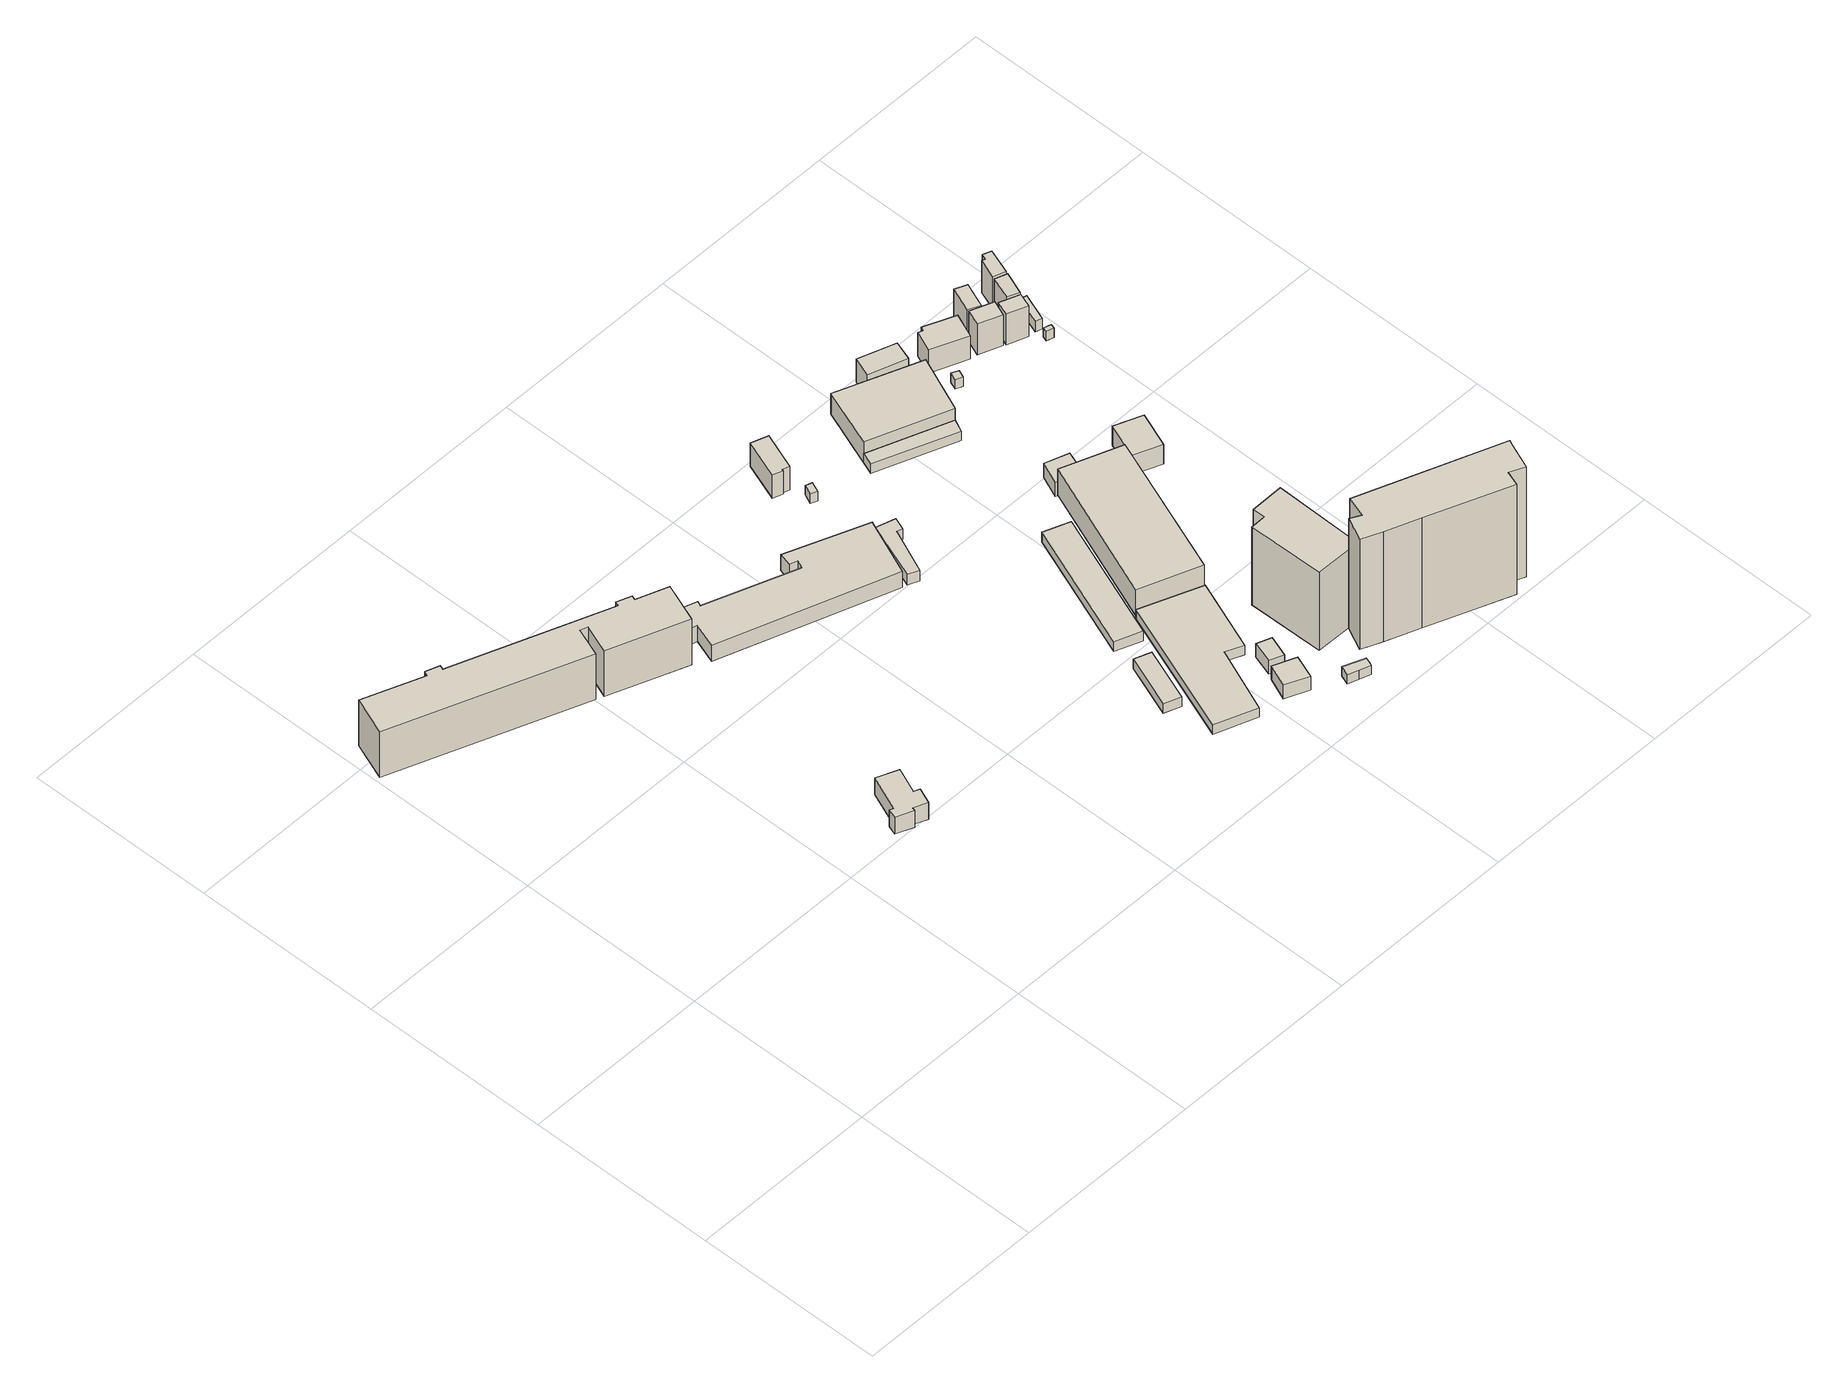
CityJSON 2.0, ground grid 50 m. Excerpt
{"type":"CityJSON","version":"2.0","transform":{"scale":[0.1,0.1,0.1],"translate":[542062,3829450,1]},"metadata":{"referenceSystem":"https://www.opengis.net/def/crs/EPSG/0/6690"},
"CityObjects":{
"building1":{"type":"Building","attributes":{"name":"市立新北島中学校","計測周辺長":388.37,"1/2500図郭":94,"区名":"住之江区","町丁目名称":"新北島８丁目","街区番号":2,"class":"3002","usage":"422","measuredHeight":14.8,"storeysAboveGround":4,"BuildingDetailAttribute.buildingRoofEdgeArea":1627.75,"BuildingDetailAttribute.buildingStructureType":"603","BuildingDetailAttribute.buildingStructureOrgType":"3","BuildingDetailAttribute.detailedUsage":"1402","BuildingDetailAttribute.specifiedBuildingCoverageRate":0.6,"BuildingDetailAttribute.surveyYear":2017,"BuildingRiverFloodingRiskAttribute.description":"2","BuildingRiverFloodingRiskAttribute.rank":"2","BuildingRiverFloodingRiskAttribute.depth":0.843,"BuildingRiverFloodingRiskAttribute.adminType":"1","BuildingRiverFloodingRiskAttribute.scale":"1","BuildingRiverFloodingRiskAttribute.duration":48.47,"BuildingTsunamiRiskAttribute.description":"1","BuildingTsunamiRiskAttribute.rank":"2","BuildingTsunamiRiskAttribute.depth":0.8,"BuildingHighTideRiskAttribute.description":"1","BuildingHighTideRiskAttribute.rank":"3","BuildingHighTideRiskAttribute.depth":4.19,"BuildingIDAttribute.prefecture":"27","BuildingIDAttribute.city":"27125"},"geometry":[{"type":"Solid","lod":"1","boundaries":[[[[0,1,2,3,4,5,6,7,8,9,10,11,12,13,14,15]],[[14,16,17,15]],[[13,18,16,14]],[[12,19,18,13]],[[11,20,19,12]],[[10,21,20,11]],[[9,22,21,10]],[[8,23,22,9]],[[7,24,23,8]],[[6,25,24,7]],[[5,26,25,6]],[[4,27,26,5]],[[3,28,27,4]],[[2,29,28,3]],[[1,30,29,2]],[[0,31,30,1]],[[15,17,31,0]],[[16,18,19,20,21,22,23,24,25,26,27,28,29,30,31,17]]]]}]},
"building2":{"type":"Building","attributes":{"class":"3001","measuredHeight":5.5,"BuildingDetailAttribute.specifiedBuildingCoverageRate":0.6,"BuildingDetailAttribute.surveyYear":2017,"BuildingRiverFloodingRiskAttribute.description":"2","BuildingRiverFloodingRiskAttribute.rank":"2","BuildingRiverFloodingRiskAttribute.depth":0.888,"BuildingRiverFloodingRiskAttribute.adminType":"1","BuildingRiverFloodingRiskAttribute.scale":"1","BuildingRiverFloodingRiskAttribute.duration":47.35,"BuildingTsunamiRiskAttribute.description":"1","BuildingTsunamiRiskAttribute.rank":"2","BuildingTsunamiRiskAttribute.depth":0.9,"BuildingHighTideRiskAttribute.description":"1","BuildingHighTideRiskAttribute.rank":"3","BuildingHighTideRiskAttribute.depth":4.18,"BuildingIDAttribute.prefecture":"27","BuildingIDAttribute.city":"27125"},"geometry":[{"type":"Solid","lod":"1","boundaries":[[[[32,33,34,35,36,37,38,39,40,41]],[[40,42,43,41]],[[39,44,42,40]],[[38,45,44,39]],[[37,46,45,38]],[[36,47,46,37]],[[35,48,47,36]],[[34,49,48,35]],[[33,50,49,34]],[[32,51,50,33]],[[41,43,51,32]],[[42,44,45,46,47,48,49,50,51,43]]]]}]},
"building3":{"type":"Building","attributes":{"class":"3001","BuildingDetailAttribute.specifiedBuildingCoverageRate":0.6,"BuildingDetailAttribute.surveyYear":2017,"BuildingRiverFloodingRiskAttribute.description":"2","BuildingRiverFloodingRiskAttribute.rank":"2","BuildingRiverFloodingRiskAttribute.depth":1.37,"BuildingRiverFloodingRiskAttribute.adminType":"1","BuildingRiverFloodingRiskAttribute.scale":"1","BuildingRiverFloodingRiskAttribute.duration":53.75,"BuildingTsunamiRiskAttribute.description":"1","BuildingTsunamiRiskAttribute.rank":"2","BuildingTsunamiRiskAttribute.depth":1.02,"BuildingHighTideRiskAttribute.description":"1","BuildingHighTideRiskAttribute.rank":"3","BuildingHighTideRiskAttribute.depth":4.47,"BuildingIDAttribute.prefecture":"27","BuildingIDAttribute.city":"27125"},"geometry":[{"type":"Solid","lod":"1","boundaries":[[[[52,53,54,55]],[[54,56,57,55]],[[53,58,56,54]],[[52,59,58,53]],[[55,57,59,52]],[[56,58,59,57]]]]}]},
"building4":{"type":"Building","attributes":{"計測周辺長":142.93,"1/2500図郭":94,"区名":"住之江区","町丁目名称":"新北島８丁目","街区番号":2,"class":"3001","usage":"422","measuredHeight":5.2,"storeysAboveGround":1,"BuildingDetailAttribute.buildingRoofEdgeArea":672.91,"BuildingDetailAttribute.buildingStructureType":"610","BuildingDetailAttribute.buildingStructureOrgType":"2","BuildingDetailAttribute.detailedUsage":"1402","BuildingDetailAttribute.specifiedBuildingCoverageRate":0.6,"BuildingDetailAttribute.surveyYear":2017,"BuildingRiverFloodingRiskAttribute.description":"2","BuildingRiverFloodingRiskAttribute.rank":"2","BuildingRiverFloodingRiskAttribute.depth":0.97,"BuildingRiverFloodingRiskAttribute.adminType":"1","BuildingRiverFloodingRiskAttribute.scale":"1","BuildingRiverFloodingRiskAttribute.duration":49.72,"BuildingTsunamiRiskAttribute.description":"1","BuildingTsunamiRiskAttribute.rank":"2","BuildingTsunamiRiskAttribute.depth":1.02,"BuildingHighTideRiskAttribute.description":"1","BuildingHighTideRiskAttribute.rank":"3","BuildingHighTideRiskAttribute.depth":4.48,"BuildingIDAttribute.prefecture":"27","BuildingIDAttribute.city":"27125"},"geometry":[{"type":"Solid","lod":"1","boundaries":[[[[60,61,62,63,64,65,66,67,68,69,70,71]],[[70,72,73,71]],[[69,74,72,70]],[[68,75,74,69]],[[67,76,75,68]],[[66,77,76,67]],[[65,78,77,66]],[[64,79,78,65]],[[63,80,79,64]],[[62,81,80,63]],[[61,82,81,62]],[[60,83,82,61]],[[71,73,83,60]],[[72,74,75,76,77,78,79,80,81,82,83,73]]]]}]},
"building5":{"type":"Building","attributes":{"class":"3001","BuildingDetailAttribute.specifiedBuildingCoverageRate":0.6,"BuildingDetailAttribute.surveyYear":2017,"BuildingRiverFloodingRiskAttribute.description":"2","BuildingRiverFloodingRiskAttribute.rank":"2","BuildingRiverFloodingRiskAttribute.depth":0.887,"BuildingRiverFloodingRiskAttribute.adminType":"1","BuildingRiverFloodingRiskAttribute.scale":"1","BuildingRiverFloodingRiskAttribute.duration":47.25,"BuildingTsunamiRiskAttribute.description":"1","BuildingTsunamiRiskAttribute.rank":"2","BuildingTsunamiRiskAttribute.depth":0.6,"BuildingHighTideRiskAttribute.description":"1","BuildingHighTideRiskAttribute.rank":"3","BuildingHighTideRiskAttribute.depth":4.11,"BuildingIDAttribute.prefecture":"27","BuildingIDAttribute.city":"27125"},"geometry":[{"type":"Solid","lod":"1","boundaries":[[[[84,85,86,87]],[[86,88,89,87]],[[85,90,88,86]],[[84,91,90,85]],[[87,89,91,84]],[[88,90,91,89]]]]}]},
"building6":{"type":"Building","attributes":{"計測周辺長":41.46,"1/2500図郭":94,"区名":"住之江区","町丁目名称":"新北島８丁目","街区番号":2,"class":"3001","usage":"422","measuredHeight":3.4,"storeysAboveGround":1,"BuildingDetailAttribute.buildingRoofEdgeArea":59.5,"BuildingDetailAttribute.buildingStructureType":"610","BuildingDetailAttribute.buildingStructureOrgType":"2","BuildingDetailAttribute.detailedUsage":"1402","BuildingDetailAttribute.specifiedBuildingCoverageRate":0.6,"BuildingDetailAttribute.surveyYear":2017,"BuildingRiverFloodingRiskAttribute.description":"2","BuildingRiverFloodingRiskAttribute.rank":"2","BuildingRiverFloodingRiskAttribute.depth":1.39,"BuildingRiverFloodingRiskAttribute.adminType":"1","BuildingRiverFloodingRiskAttribute.scale":"1","BuildingRiverFloodingRiskAttribute.duration":59.1,"BuildingTsunamiRiskAttribute.description":"1","BuildingTsunamiRiskAttribute.rank":"2","BuildingTsunamiRiskAttribute.depth":0.56,"BuildingHighTideRiskAttribute.description":"1","BuildingHighTideRiskAttribute.rank":"3","BuildingHighTideRiskAttribute.depth":4.08,"BuildingIDAttribute.prefecture":"27","BuildingIDAttribute.city":"27125"},"geometry":[{"type":"Solid","lod":"1","boundaries":[[[[92,93,94,95,96,97]],[[96,98,99,97]],[[95,100,98,96]],[[94,101,100,95]],[[93,102,101,94]],[[92,103,102,93]],[[97,99,103,92]],[[98,100,101,102,103,99]]]]}]},
"building7":{"type":"Building","attributes":{"計測周辺長":108.97,"1/2500図郭":94,"区名":"住之江区","町丁目名称":"新北島８丁目","街区番号":2,"class":"3001","usage":"431","storeysAboveGround":2,"BuildingDetailAttribute.buildingRoofEdgeArea":538.41,"BuildingDetailAttribute.buildingStructureType":"610","BuildingDetailAttribute.buildingStructureOrgType":"2","BuildingDetailAttribute.detailedUsage":"1740","BuildingDetailAttribute.specifiedBuildingCoverageRate":0.6,"BuildingDetailAttribute.surveyYear":2017,"BuildingRiverFloodingRiskAttribute.description":"2","BuildingRiverFloodingRiskAttribute.rank":"2","BuildingRiverFloodingRiskAttribute.depth":1.19,"BuildingRiverFloodingRiskAttribute.adminType":"1","BuildingRiverFloodingRiskAttribute.scale":"1","BuildingRiverFloodingRiskAttribute.duration":52.65,"BuildingTsunamiRiskAttribute.description":"1","BuildingTsunamiRiskAttribute.rank":"2","BuildingTsunamiRiskAttribute.depth":0.7,"BuildingHighTideRiskAttribute.description":"1","BuildingHighTideRiskAttribute.rank":"3","BuildingHighTideRiskAttribute.depth":4.22,"BuildingIDAttribute.prefecture":"27","BuildingIDAttribute.city":"27125"},"geometry":[{"type":"Solid","lod":"1","boundaries":[[[[104,105,106,107,108,109]],[[108,110,111,109]],[[107,112,110,108]],[[106,113,112,107]],[[105,114,113,106]],[[104,115,114,105]],[[109,111,115,104]],[[110,112,113,114,115,111]]]]}]},
"building8":{"type":"Building","attributes":{"計測周辺長":25.55,"1/2500図郭":94,"区名":"住之江区","町丁目名称":"新北島８丁目","街区番号":2,"class":"3001","usage":"412","measuredHeight":4.4,"storeysAboveGround":1,"BuildingDetailAttribute.buildingRoofEdgeArea":40.75,"BuildingDetailAttribute.buildingStructureType":"610","BuildingDetailAttribute.buildingStructureOrgType":"2","BuildingDetailAttribute.detailedUsage":"1130","BuildingDetailAttribute.specifiedBuildingCoverageRate":0.6,"BuildingDetailAttribute.surveyYear":2017,"BuildingRiverFloodingRiskAttribute.description":"2","BuildingRiverFloodingRiskAttribute.rank":"2","BuildingRiverFloodingRiskAttribute.depth":0.991,"BuildingRiverFloodingRiskAttribute.adminType":"1","BuildingRiverFloodingRiskAttribute.scale":"1","BuildingRiverFloodingRiskAttribute.duration":52.65,"BuildingTsunamiRiskAttribute.description":"1","BuildingTsunamiRiskAttribute.rank":"2","BuildingTsunamiRiskAttribute.depth":1.03,"BuildingHighTideRiskAttribute.description":"1","BuildingHighTideRiskAttribute.rank":"3","BuildingHighTideRiskAttribute.depth":4.55,"BuildingIDAttribute.prefecture":"27","BuildingIDAttribute.city":"27125"},"geometry":[{"type":"Solid","lod":"1","boundaries":[[[[116,117,118,119]],[[118,120,121,119]],[[117,122,120,118]],[[116,123,122,117]],[[119,121,123,116]],[[120,122,123,121]]]]}]},
"building9":{"type":"Building","attributes":{"class":"3001","BuildingDetailAttribute.specifiedBuildingCoverageRate":0.6,"BuildingDetailAttribute.surveyYear":2017,"BuildingRiverFloodingRiskAttribute.description":"2","BuildingRiverFloodingRiskAttribute.rank":"2","BuildingRiverFloodingRiskAttribute.depth":1.48,"BuildingRiverFloodingRiskAttribute.adminType":"1","BuildingRiverFloodingRiskAttribute.scale":"1","BuildingRiverFloodingRiskAttribute.duration":77.08,"BuildingTsunamiRiskAttribute.description":"1","BuildingTsunamiRiskAttribute.rank":"2","BuildingTsunamiRiskAttribute.depth":1.38,"BuildingHighTideRiskAttribute.description":"1","BuildingHighTideRiskAttribute.rank":"3","BuildingHighTideRiskAttribute.depth":4.88,"BuildingIDAttribute.prefecture":"27","BuildingIDAttribute.city":"27125"},"geometry":[{"type":"Solid","lod":"1","boundaries":[[[[124,125,126,127]],[[126,128,129,127]],[[125,130,128,126]],[[124,131,130,125]],[[127,129,131,124]],[[128,130,131,129]]]]}]},
"building10":{"type":"Building","attributes":{"計測周辺長":19.47,"1/2500図郭":94,"区名":"住之江区","町丁目名称":"新北島８丁目","街区番号":2,"class":"3001","usage":"412","measuredHeight":4.3,"storeysAboveGround":1,"BuildingDetailAttribute.buildingRoofEdgeArea":22.75,"BuildingDetailAttribute.buildingStructureType":"610","BuildingDetailAttribute.buildingStructureOrgType":"2","BuildingDetailAttribute.detailedUsage":"1130","BuildingDetailAttribute.specifiedBuildingCoverageRate":0.6,"BuildingDetailAttribute.surveyYear":2017,"BuildingRiverFloodingRiskAttribute.description":"2","BuildingRiverFloodingRiskAttribute.rank":"2","BuildingRiverFloodingRiskAttribute.depth":0.991,"BuildingRiverFloodingRiskAttribute.adminType":"1","BuildingRiverFloodingRiskAttribute.scale":"1","BuildingRiverFloodingRiskAttribute.duration":52.65,"BuildingTsunamiRiskAttribute.description":"1","BuildingTsunamiRiskAttribute.rank":"2","BuildingTsunamiRiskAttribute.depth":0.76,"BuildingHighTideRiskAttribute.description":"1","BuildingHighTideRiskAttribute.rank":"3","BuildingHighTideRiskAttribute.depth":4.27,"BuildingIDAttribute.prefecture":"27","BuildingIDAttribute.city":"27125"},"geometry":[{"type":"Solid","lod":"1","boundaries":[[[[132,133,134,135]],[[134,136,137,135]],[[133,138,136,134]],[[132,139,138,133]],[[135,137,139,132]],[[136,138,139,137]]]]}]},
"building11":{"type":"Building","attributes":{"class":"3001","measuredHeight":7.6,"BuildingDetailAttribute.specifiedBuildingCoverageRate":0.6,"BuildingDetailAttribute.surveyYear":2017,"BuildingRiverFloodingRiskAttribute.description":"2","BuildingRiverFloodingRiskAttribute.rank":"2","BuildingRiverFloodingRiskAttribute.depth":1.48,"BuildingRiverFloodingRiskAttribute.adminType":"1","BuildingRiverFloodingRiskAttribute.scale":"1","BuildingRiverFloodingRiskAttribute.duration":60.58,"BuildingTsunamiRiskAttribute.description":"1","BuildingTsunamiRiskAttribute.rank":"2","BuildingTsunamiRiskAttribute.depth":1.28,"BuildingHighTideRiskAttribute.description":"1","BuildingHighTideRiskAttribute.rank":"3","BuildingHighTideRiskAttribute.depth":4.78,"BuildingIDAttribute.prefecture":"27","BuildingIDAttribute.city":"27125"},"geometry":[{"type":"Solid","lod":"1","boundaries":[[[[140,141,142,143,144,145]],[[144,146,147,145]],[[143,148,146,144]],[[142,149,148,143]],[[141,150,149,142]],[[140,151,150,141]],[[145,147,151,140]],[[146,148,149,150,151,147]]]]}]},
"building12":{"type":"Building","attributes":{"計測周辺長":86.32,"1/2500図郭":94,"区名":"住之江区","町丁目名称":"新北島８丁目","街区番号":2,"class":"3001","usage":"422","measuredHeight":3.2,"storeysAboveGround":1,"BuildingDetailAttribute.buildingRoofEdgeArea":257.89,"BuildingDetailAttribute.buildingStructureType":"610","BuildingDetailAttribute.buildingStructureOrgType":"2","BuildingDetailAttribute.detailedUsage":"1402","BuildingDetailAttribute.specifiedBuildingCoverageRate":0.6,"BuildingDetailAttribute.surveyYear":2017,"BuildingRiverFloodingRiskAttribute.description":"2","BuildingRiverFloodingRiskAttribute.rank":"2","BuildingRiverFloodingRiskAttribute.depth":0.895,"BuildingRiverFloodingRiskAttribute.adminType":"1","BuildingRiverFloodingRiskAttribute.scale":"1","BuildingRiverFloodingRiskAttribute.duration":44.82,"BuildingTsunamiRiskAttribute.description":"1","BuildingTsunamiRiskAttribute.rank":"2","BuildingTsunamiRiskAttribute.depth":0.76,"BuildingHighTideRiskAttribute.description":"1","BuildingHighTideRiskAttribute.rank":"3","BuildingHighTideRiskAttribute.depth":4.29,"BuildingIDAttribute.prefecture":"27","BuildingIDAttribute.city":"27125"},"geometry":[{"type":"Solid","lod":"1","boundaries":[[[[152,153,154,155]],[[154,156,157,155]],[[153,158,156,154]],[[152,159,158,153]],[[155,157,159,152]],[[156,158,159,157]]]]}]},
"building13":{"type":"Building","attributes":{"計測周辺長":17.09,"1/2500図郭":94,"区名":"住之江区","町丁目名称":"新北島８丁目","街区番号":2,"class":"3001","usage":"412","storeysAboveGround":1,"BuildingDetailAttribute.buildingRoofEdgeArea":15.2,"BuildingDetailAttribute.buildingStructureType":"610","BuildingDetailAttribute.buildingStructureOrgType":"2","BuildingDetailAttribute.detailedUsage":"1130","BuildingDetailAttribute.specifiedBuildingCoverageRate":0.6,"BuildingDetailAttribute.surveyYear":2017,"BuildingRiverFloodingRiskAttribute.description":"2","BuildingRiverFloodingRiskAttribute.rank":"2","BuildingRiverFloodingRiskAttribute.depth":1.19,"BuildingRiverFloodingRiskAttribute.adminType":"1","BuildingRiverFloodingRiskAttribute.scale":"1","BuildingRiverFloodingRiskAttribute.duration":52.65,"BuildingTsunamiRiskAttribute.description":"1","BuildingTsunamiRiskAttribute.rank":"2","BuildingTsunamiRiskAttribute.depth":1.06,"BuildingHighTideRiskAttribute.description":"1","BuildingHighTideRiskAttribute.rank":"3","BuildingHighTideRiskAttribute.depth":4.59,"BuildingIDAttribute.prefecture":"27","BuildingIDAttribute.city":"27125"},"geometry":[{"type":"Solid","lod":"1","boundaries":[[[[160,161,162,163,164,165]],[[164,166,167,165]],[[163,168,166,164]],[[162,169,168,163]],[[161,170,169,162]],[[160,171,170,161]],[[165,167,171,160]],[[166,168,169,170,171,167]]]]}]},
"building14":{"type":"Building","attributes":{"計測周辺長":71.76,"1/2500図郭":94,"区名":"住之江区","町丁目名称":"新北島８丁目","街区番号":2,"class":"3002","usage":"412","measuredHeight":25.3,"storeysAboveGround":9,"BuildingDetailAttribute.buildingRoofEdgeArea":279.21,"BuildingDetailAttribute.buildingStructureType":"603","BuildingDetailAttribute.buildingStructureOrgType":"3","BuildingDetailAttribute.detailedUsage":"1130","BuildingDetailAttribute.specifiedBuildingCoverageRate":0.6,"BuildingDetailAttribute.surveyYear":2017,"BuildingRiverFloodingRiskAttribute.description":"2","BuildingRiverFloodingRiskAttribute.rank":"2","BuildingRiverFloodingRiskAttribute.depth":1.01,"BuildingRiverFloodingRiskAttribute.adminType":"1","BuildingRiverFloodingRiskAttribute.scale":"1","BuildingRiverFloodingRiskAttribute.duration":49.3,"BuildingTsunamiRiskAttribute.description":"1","BuildingTsunamiRiskAttribute.rank":"1","BuildingTsunamiRiskAttribute.depth":0.43,"BuildingHighTideRiskAttribute.description":"1","BuildingHighTideRiskAttribute.rank":"3","BuildingHighTideRiskAttribute.depth":3.98,"BuildingIDAttribute.prefecture":"27","BuildingIDAttribute.city":"27125"},"geometry":[{"type":"Solid","lod":"1","boundaries":[[[[172,173,174,175,176,177]],[[176,178,179,177]],[[175,180,178,176]],[[174,181,180,175]],[[173,182,181,174]],[[172,183,182,173]],[[177,179,183,172]],[[178,180,181,182,183,179]]]]}]},
"building15":{"type":"Building","attributes":{"計測周辺長":112.12,"1/2500図郭":94,"区名":"住之江区","町丁目名称":"新北島８丁目","街区番号":2,"class":"3001","usage":"402","measuredHeight":8.5,"storeysAboveGround":1,"BuildingDetailAttribute.buildingRoofEdgeArea":652.74,"BuildingDetailAttribute.buildingStructureType":"610","BuildingDetailAttribute.buildingStructureOrgType":"2","BuildingDetailAttribute.detailedUsage":"1418","BuildingDetailAttribute.specifiedBuildingCoverageRate":0.6,"BuildingDetailAttribute.surveyYear":2017,"BuildingRiverFloodingRiskAttribute.description":"2","BuildingRiverFloodingRiskAttribute.rank":"2","BuildingRiverFloodingRiskAttribute.depth":0.795,"BuildingRiverFloodingRiskAttribute.adminType":"1","BuildingRiverFloodingRiskAttribute.scale":"1","BuildingRiverFloodingRiskAttribute.duration":44.82,"BuildingTsunamiRiskAttribute.description":"1","BuildingTsunamiRiskAttribute.rank":"2","BuildingTsunamiRiskAttribute.depth":0.7,"BuildingHighTideRiskAttribute.description":"1","BuildingHighTideRiskAttribute.rank":"3","BuildingHighTideRiskAttribute.depth":4.24,"BuildingIDAttribute.prefecture":"27","BuildingIDAttribute.city":"27125"},"geometry":[{"type":"Solid","lod":"1","boundaries":[[[[184,185,186,187]],[[186,188,189,187]],[[185,190,188,186]],[[184,191,190,185]],[[187,189,191,184]],[[188,190,191,189]]]]}]},
"building16":{"type":"Building","attributes":{"計測周辺長":51.31,"1/2500図郭":94,"区名":"住之江区","町丁目名称":"新北島８丁目","街区番号":1,"class":"3003","usage":"401","storeysAboveGround":1,"BuildingDetailAttribute.buildingRoofEdgeArea":78.03,"BuildingDetailAttribute.buildingStructureType":"610","BuildingDetailAttribute.buildingStructureOrgType":"2","BuildingDetailAttribute.detailedUsage":"1370","BuildingDetailAttribute.specifiedBuildingCoverageRate":0.6,"BuildingDetailAttribute.surveyYear":2017,"BuildingRiverFloodingRiskAttribute.description":"2","BuildingRiverFloodingRiskAttribute.rank":"2","BuildingRiverFloodingRiskAttribute.depth":1.4,"BuildingRiverFloodingRiskAttribute.adminType":"1","BuildingRiverFloodingRiskAttribute.scale":"1","BuildingRiverFloodingRiskAttribute.duration":66.35,"BuildingTsunamiRiskAttribute.description":"1","BuildingTsunamiRiskAttribute.rank":"2","BuildingTsunamiRiskAttribute.depth":1.32,"BuildingHighTideRiskAttribute.description":"1","BuildingHighTideRiskAttribute.rank":"3","BuildingHighTideRiskAttribute.depth":4.85,"BuildingIDAttribute.prefecture":"27","BuildingIDAttribute.city":"27125"},"geometry":[{"type":"Solid","lod":"1","boundaries":[[[[192,193,194,195]],[[194,196,197,195]],[[193,198,196,194]],[[192,199,198,193]],[[195,197,199,192]],[[196,198,199,197]]]]}]},
"building17":{"type":"Building","attributes":{"計測周辺長":76.98,"1/2500図郭":94,"区名":"住之江区","町丁目名称":"新北島８丁目","街区番号":1,"class":"3001","usage":"401","measuredHeight":6.8,"storeysAboveGround":1,"BuildingDetailAttribute.buildingRoofEdgeArea":359.25,"BuildingDetailAttribute.buildingStructureType":"610","BuildingDetailAttribute.buildingStructureOrgType":"2","BuildingDetailAttribute.detailedUsage":"1370","BuildingDetailAttribute.specifiedBuildingCoverageRate":0.6,"BuildingDetailAttribute.surveyYear":2017,"BuildingRiverFloodingRiskAttribute.description":"2","BuildingRiverFloodingRiskAttribute.rank":"2","BuildingRiverFloodingRiskAttribute.depth":1.4,"BuildingRiverFloodingRiskAttribute.adminType":"1","BuildingRiverFloodingRiskAttribute.scale":"1","BuildingRiverFloodingRiskAttribute.duration":66.35,"BuildingTsunamiRiskAttribute.description":"1","BuildingTsunamiRiskAttribute.rank":"2","BuildingTsunamiRiskAttribute.depth":1.26,"BuildingHighTideRiskAttribute.description":"1","BuildingHighTideRiskAttribute.rank":"3","BuildingHighTideRiskAttribute.depth":4.78,"BuildingIDAttribute.prefecture":"27","BuildingIDAttribute.city":"27125"},"geometry":[{"type":"Solid","lod":"1","boundaries":[[[[195,200,201,192]],[[201,202,203,192]],[[200,204,202,201]],[[195,205,204,200]],[[192,203,205,195]],[[202,204,205,203]]]]}]},
"building18":{"type":"Building","attributes":{"計測周辺長":25.84,"1/2500図郭":94,"区名":"住之江区","町丁目名称":"新北島８丁目","街区番号":2,"class":"3001","usage":"402","measuredHeight":4.6,"storeysAboveGround":1,"BuildingDetailAttribute.buildingRoofEdgeArea":41.68,"BuildingDetailAttribute.buildingStructureType":"610","BuildingDetailAttribute.buildingStructureOrgType":"2","BuildingDetailAttribute.detailedUsage":"1418","BuildingDetailAttribute.specifiedBuildingCoverageRate":0.6,"BuildingDetailAttribute.surveyYear":2017,"BuildingRiverFloodingRiskAttribute.description":"2","BuildingRiverFloodingRiskAttribute.rank":"2","BuildingRiverFloodingRiskAttribute.depth":1.4,"BuildingRiverFloodingRiskAttribute.adminType":"1","BuildingRiverFloodingRiskAttribute.scale":"1","BuildingRiverFloodingRiskAttribute.duration":74.23,"BuildingTsunamiRiskAttribute.description":"1","BuildingTsunamiRiskAttribute.rank":"2","BuildingTsunamiRiskAttribute.depth":0.89,"BuildingHighTideRiskAttribute.description":"1","BuildingHighTideRiskAttribute.rank":"3","BuildingHighTideRiskAttribute.depth":4.44,"BuildingIDAttribute.prefecture":"27","BuildingIDAttribute.city":"27125"},"geometry":[{"type":"Solid","lod":"1","boundaries":[[[[206,207,208,209]],[[208,210,211,209]],[[207,212,210,208]],[[206,213,212,207]],[[209,211,213,206]],[[210,212,213,211]]]]}]},
"building19":{"type":"Building","attributes":{"class":"3003","BuildingDetailAttribute.specifiedBuildingCoverageRate":0.6,"BuildingDetailAttribute.surveyYear":2017,"BuildingRiverFloodingRiskAttribute.description":"2","BuildingRiverFloodingRiskAttribute.rank":"2","BuildingRiverFloodingRiskAttribute.depth":1.01,"BuildingRiverFloodingRiskAttribute.adminType":"1","BuildingRiverFloodingRiskAttribute.scale":"1","BuildingRiverFloodingRiskAttribute.duration":49.3,"BuildingTsunamiRiskAttribute.description":"1","BuildingTsunamiRiskAttribute.rank":"2","BuildingTsunamiRiskAttribute.depth":0.56,"BuildingHighTideRiskAttribute.description":"1","BuildingHighTideRiskAttribute.rank":"3","BuildingHighTideRiskAttribute.depth":4.14,"BuildingIDAttribute.prefecture":"27","BuildingIDAttribute.city":"27125"},"geometry":[{"type":"Solid","lod":"1","boundaries":[[[[214,215,216,217]],[[216,218,219,217]],[[215,220,218,216]],[[214,221,220,215]],[[217,219,221,214]],[[218,220,221,219]]]]}]},
"building20":{"type":"Building","attributes":{"計測周辺長":109.21,"1/2500図郭":94,"区名":"住之江区","町丁目名称":"新北島８丁目","街区番号":2,"class":"3002","usage":"412","measuredHeight":35.7,"storeysAboveGround":9,"BuildingDetailAttribute.buildingRoofEdgeArea":476.69,"BuildingDetailAttribute.buildingStructureType":"603","BuildingDetailAttribute.buildingStructureOrgType":"3","BuildingDetailAttribute.detailedUsage":"1130","BuildingDetailAttribute.specifiedBuildingCoverageRate":0.6,"BuildingDetailAttribute.surveyYear":2017,"BuildingRiverFloodingRiskAttribute.description":"2","BuildingRiverFloodingRiskAttribute.rank":"2","BuildingRiverFloodingRiskAttribute.depth":0.929,"BuildingRiverFloodingRiskAttribute.adminType":"1","BuildingRiverFloodingRiskAttribute.scale":"1","BuildingRiverFloodingRiskAttribute.duration":50.43,"BuildingTsunamiRiskAttribute.description":"1","BuildingTsunamiRiskAttribute.rank":"2","BuildingTsunamiRiskAttribute.depth":0.68,"BuildingHighTideRiskAttribute.description":"1","BuildingHighTideRiskAttribute.rank":"3","BuildingHighTideRiskAttribute.depth":4.27,"BuildingIDAttribute.prefecture":"27","BuildingIDAttribute.city":"27125"},"geometry":[{"type":"Solid","lod":"1","boundaries":[[[[222,223,224,225,226,227,228,229,230,231,232]],[[231,233,234,232]],[[230,235,233,231]],[[229,236,235,230]],[[228,237,236,229]],[[227,238,237,228]],[[226,239,238,227]],[[225,240,239,226]],[[224,241,240,225]],[[223,242,241,224]],[[222,243,242,223]],[[232,234,243,222]],[[233,235,236,237,238,239,240,241,242,243,234]]]]}]},
"building21":{"type":"Building","attributes":{"計測周辺長":40.22,"1/2500図郭":94,"区名":"住之江区","町丁目名称":"新北島８丁目","街区番号":2,"class":"3003","usage":"431","storeysAboveGround":1,"BuildingDetailAttribute.buildingRoofEdgeArea":100.62,"BuildingDetailAttribute.buildingStructureType":"610","BuildingDetailAttribute.buildingStructureOrgType":"2","BuildingDetailAttribute.detailedUsage":"1740","BuildingDetailAttribute.specifiedBuildingCoverageRate":0.6,"BuildingDetailAttribute.surveyYear":2017,"BuildingRiverFloodingRiskAttribute.description":"2","BuildingRiverFloodingRiskAttribute.rank":"2","BuildingRiverFloodingRiskAttribute.depth":1.01,"BuildingRiverFloodingRiskAttribute.adminType":"1","BuildingRiverFloodingRiskAttribute.scale":"1","BuildingRiverFloodingRiskAttribute.duration":49.3,"BuildingTsunamiRiskAttribute.description":"1","BuildingTsunamiRiskAttribute.rank":"2","BuildingTsunamiRiskAttribute.depth":0.68,"BuildingHighTideRiskAttribute.description":"1","BuildingHighTideRiskAttribute.rank":"3","BuildingHighTideRiskAttribute.depth":4.27,"BuildingIDAttribute.prefecture":"27","BuildingIDAttribute.city":"27125"},"geometry":[{"type":"Solid","lod":"1","boundaries":[[[[244,245,246,247]],[[246,248,249,247]],[[245,250,248,246]],[[244,251,250,245]],[[247,249,251,244]],[[248,250,251,249]]]]}]},
"building22":{"type":"Building","attributes":{"計測周辺長":28.06,"1/2500図郭":94,"区名":"住之江区","町丁目名称":"新北島８丁目","街区番号":1,"class":"3001","usage":"411","measuredHeight":7.6,"storeysAboveGround":2,"BuildingDetailAttribute.buildingRoofEdgeArea":41.91,"BuildingDetailAttribute.buildingStructureType":"601","BuildingDetailAttribute.buildingStructureOrgType":"1","BuildingDetailAttribute.detailedUsage":"1110","BuildingDetailAttribute.specifiedBuildingCoverageRate":0.6,"BuildingDetailAttribute.surveyYear":2017,"BuildingRiverFloodingRiskAttribute.description":"2","BuildingRiverFloodingRiskAttribute.rank":"2","BuildingRiverFloodingRiskAttribute.depth":1.28,"BuildingRiverFloodingRiskAttribute.adminType":"1","BuildingRiverFloodingRiskAttribute.scale":"1","BuildingRiverFloodingRiskAttribute.duration":61.65,"BuildingTsunamiRiskAttribute.description":"1","BuildingTsunamiRiskAttribute.rank":"2","BuildingTsunamiRiskAttribute.depth":0.63,"BuildingHighTideRiskAttribute.description":"1","BuildingHighTideRiskAttribute.rank":"3","BuildingHighTideRiskAttribute.depth":4.14,"BuildingIDAttribute.prefecture":"27","BuildingIDAttribute.city":"27125"},"geometry":[{"type":"Solid","lod":"1","boundaries":[[[[252,253,254,255]],[[254,256,257,255]],[[253,258,256,254]],[[252,259,258,253]],[[255,257,259,252]],[[256,258,259,257]]]]}]},
"building23":{"type":"Building","attributes":{"計測周辺長":39.88,"1/2500図郭":94,"区名":"住之江区","町丁目名称":"新北島８丁目","街区番号":2,"class":"3001","usage":"401","measuredHeight":6.3,"storeysAboveGround":2,"BuildingDetailAttribute.buildingRoofEdgeArea":89.73,"BuildingDetailAttribute.buildingStructureType":"610","BuildingDetailAttribute.buildingStructureOrgType":"2","BuildingDetailAttribute.detailedUsage":"1310","BuildingDetailAttribute.specifiedBuildingCoverageRate":0.6,"BuildingDetailAttribute.surveyYear":2017,"BuildingRiverFloodingRiskAttribute.description":"2","BuildingRiverFloodingRiskAttribute.rank":"2","BuildingRiverFloodingRiskAttribute.depth":0.902,"BuildingRiverFloodingRiskAttribute.adminType":"1","BuildingRiverFloodingRiskAttribute.scale":"1","BuildingRiverFloodingRiskAttribute.duration":50.77,"BuildingTsunamiRiskAttribute.description":"1","BuildingTsunamiRiskAttribute.rank":"2","BuildingTsunamiRiskAttribute.depth":1.05,"BuildingHighTideRiskAttribute.description":"1","BuildingHighTideRiskAttribute.rank":"3","BuildingHighTideRiskAttribute.depth":4.63,"BuildingIDAttribute.prefecture":"27","BuildingIDAttribute.city":"27125"},"geometry":[{"type":"Solid","lod":"1","boundaries":[[[[260,261,262,263]],[[262,264,265,263]],[[261,266,264,262]],[[260,267,266,261]],[[263,265,267,260]],[[264,266,267,265]]]]}]},
"building24":{"type":"Building","attributes":{"class":"3001","BuildingDetailAttribute.specifiedBuildingCoverageRate":0.6,"BuildingDetailAttribute.surveyYear":2017,"BuildingRiverFloodingRiskAttribute.description":"2","BuildingRiverFloodingRiskAttribute.rank":"2","BuildingRiverFloodingRiskAttribute.depth":1.1,"BuildingRiverFloodingRiskAttribute.adminType":"1","BuildingRiverFloodingRiskAttribute.scale":"1","BuildingRiverFloodingRiskAttribute.duration":56.12,"BuildingTsunamiRiskAttribute.description":"1","BuildingTsunamiRiskAttribute.rank":"2","BuildingTsunamiRiskAttribute.depth":0.81,"BuildingHighTideRiskAttribute.description":"1","BuildingHighTideRiskAttribute.rank":"3","BuildingHighTideRiskAttribute.depth":4.36,"BuildingIDAttribute.prefecture":"27","BuildingIDAttribute.city":"27125"},"geometry":[{"type":"Solid","lod":"1","boundaries":[[[[268,269,270,271]],[[270,272,273,271]],[[269,274,272,270]],[[268,275,274,269]],[[271,273,275,268]],[[272,274,275,273]]]]}]},
"building25":{"type":"Building","attributes":{"計測周辺長":33.72,"1/2500図郭":94,"区名":"住之江区","町丁目名称":"新北島８丁目","街区番号":1,"class":"3001","usage":"411","measuredHeight":7.7,"storeysAboveGround":2,"BuildingDetailAttribute.buildingRoofEdgeArea":66.66,"BuildingDetailAttribute.buildingStructureType":"601","BuildingDetailAttribute.buildingStructureOrgType":"1","BuildingDetailAttribute.detailedUsage":"1110","BuildingDetailAttribute.specifiedBuildingCoverageRate":0.6,"BuildingDetailAttribute.surveyYear":2017,"BuildingRiverFloodingRiskAttribute.description":"2","BuildingRiverFloodingRiskAttribute.rank":"2","BuildingRiverFloodingRiskAttribute.depth":0.601,"BuildingRiverFloodingRiskAttribute.adminType":"1","BuildingRiverFloodingRiskAttribute.scale":"1","BuildingRiverFloodingRiskAttribute.duration":56.12,"BuildingTsunamiRiskAttribute.description":"1","BuildingTsunamiRiskAttribute.rank":"2","BuildingTsunamiRiskAttribute.depth":0.52,"BuildingHighTideRiskAttribute.description":"1","BuildingHighTideRiskAttribute.rank":"3","BuildingHighTideRiskAttribute.depth":4.07,"BuildingIDAttribute.prefecture":"27","BuildingIDAttribute.city":"27125"},"geometry":[{"type":"Solid","lod":"1","boundaries":[[[[276,277,278,279,280,281]],[[280,282,283,281]],[[279,284,282,280]],[[278,285,284,279]],[[277,286,285,278]],[[276,287,286,277]],[[281,283,287,276]],[[282,284,285,286,287,283]]]]}]},
"building26":{"type":"Building","attributes":{"計測周辺長":20.57,"1/2500図郭":94,"区名":"住之江区","町丁目名称":"新北島８丁目","街区番号":1,"class":"3002","usage":"411","measuredHeight":10,"storeysAboveGround":3,"BuildingDetailAttribute.buildingRoofEdgeArea":26.09,"BuildingDetailAttribute.buildingStructureType":"601","BuildingDetailAttribute.buildingStructureOrgType":"1","BuildingDetailAttribute.detailedUsage":"1110","BuildingDetailAttribute.specifiedBuildingCoverageRate":0.6,"BuildingDetailAttribute.surveyYear":2017,"BuildingRiverFloodingRiskAttribute.description":"2","BuildingRiverFloodingRiskAttribute.rank":"2","BuildingRiverFloodingRiskAttribute.depth":0.801,"BuildingRiverFloodingRiskAttribute.adminType":"1","BuildingRiverFloodingRiskAttribute.scale":"1","BuildingRiverFloodingRiskAttribute.duration":56.12,"BuildingTsunamiRiskAttribute.description":"1","BuildingTsunamiRiskAttribute.rank":"2","BuildingTsunamiRiskAttribute.depth":0.68,"BuildingHighTideRiskAttribute.description":"1","BuildingHighTideRiskAttribute.rank":"3","BuildingHighTideRiskAttribute.depth":4.26,"BuildingIDAttribute.prefecture":"27","BuildingIDAttribute.city":"27125"},"geometry":[{"type":"Solid","lod":"1","boundaries":[[[[288,289,290,291]],[[290,292,293,291]],[[289,294,292,290]],[[288,295,294,289]],[[291,293,295,288]],[[292,294,295,293]]]]}]},
"building27":{"type":"Building","attributes":{"計測周辺長":22.01,"1/2500図郭":94,"区名":"住之江区","町丁目名称":"新北島８丁目","街区番号":1,"class":"3002","usage":"411","measuredHeight":9.6,"storeysAboveGround":3,"BuildingDetailAttribute.buildingRoofEdgeArea":28.75,"BuildingDetailAttribute.buildingStructureType":"601","BuildingDetailAttribute.buildingStructureOrgType":"1","BuildingDetailAttribute.detailedUsage":"1110","BuildingDetailAttribute.specifiedBuildingCoverageRate":0.6,"BuildingDetailAttribute.surveyYear":2017,"BuildingRiverFloodingRiskAttribute.description":"2","BuildingRiverFloodingRiskAttribute.rank":"2","BuildingRiverFloodingRiskAttribute.depth":0.898,"BuildingRiverFloodingRiskAttribute.adminType":"1","BuildingRiverFloodingRiskAttribute.scale":"1","BuildingRiverFloodingRiskAttribute.duration":45.33,"BuildingTsunamiRiskAttribute.description":"1","BuildingTsunamiRiskAttribute.rank":"2","BuildingTsunamiRiskAttribute.depth":0.58,"BuildingHighTideRiskAttribute.description":"1","BuildingHighTideRiskAttribute.rank":"3","BuildingHighTideRiskAttribute.depth":4.16,"BuildingIDAttribute.prefecture":"27","BuildingIDAttribute.city":"27125"},"geometry":[{"type":"Solid","lod":"1","boundaries":[[[[296,297,298,299]],[[298,300,301,299]],[[297,302,300,298]],[[296,303,302,297]],[[299,301,303,296]],[[300,302,303,301]]]]}]},
"building28":{"type":"Building","attributes":{"計測周辺長":19.73,"1/2500図郭":94,"区名":"住之江区","町丁目名称":"新北島８丁目","街区番号":1,"class":"3002","usage":"411","measuredHeight":10,"storeysAboveGround":3,"BuildingDetailAttribute.buildingRoofEdgeArea":23.19,"BuildingDetailAttribute.buildingStructureType":"601","BuildingDetailAttribute.buildingStructureOrgType":"1","BuildingDetailAttribute.detailedUsage":"1110","BuildingDetailAttribute.specifiedBuildingCoverageRate":0.6,"BuildingDetailAttribute.surveyYear":2017,"BuildingRiverFloodingRiskAttribute.description":"2","BuildingRiverFloodingRiskAttribute.rank":"2","BuildingRiverFloodingRiskAttribute.depth":0.901,"BuildingRiverFloodingRiskAttribute.adminType":"1","BuildingRiverFloodingRiskAttribute.scale":"1","BuildingRiverFloodingRiskAttribute.duration":56.12,"BuildingTsunamiRiskAttribute.description":"1","BuildingTsunamiRiskAttribute.rank":"2","BuildingTsunamiRiskAttribute.depth":0.54,"BuildingHighTideRiskAttribute.description":"1","BuildingHighTideRiskAttribute.rank":"3","BuildingHighTideRiskAttribute.depth":4.15,"BuildingIDAttribute.prefecture":"27","BuildingIDAttribute.city":"27125"},"geometry":[{"type":"Solid","lod":"1","boundaries":[[[[304,305,306,307]],[[306,308,309,307]],[[305,310,308,306]],[[304,311,310,305]],[[307,309,311,304]],[[308,310,311,309]]]]}]},
"building29":{"type":"Building","attributes":{"class":"3001","BuildingDetailAttribute.specifiedBuildingCoverageRate":0.6,"BuildingDetailAttribute.surveyYear":2017,"BuildingRiverFloodingRiskAttribute.description":"2","BuildingRiverFloodingRiskAttribute.rank":"2","BuildingRiverFloodingRiskAttribute.depth":0.701,"BuildingRiverFloodingRiskAttribute.adminType":"1","BuildingRiverFloodingRiskAttribute.scale":"1","BuildingRiverFloodingRiskAttribute.duration":56.12,"BuildingTsunamiRiskAttribute.description":"1","BuildingTsunamiRiskAttribute.rank":"2","BuildingTsunamiRiskAttribute.depth":0.87,"BuildingHighTideRiskAttribute.description":"1","BuildingHighTideRiskAttribute.rank":"3","BuildingHighTideRiskAttribute.depth":4.47,"BuildingIDAttribute.prefecture":"27","BuildingIDAttribute.city":"27125"},"geometry":[{"type":"Solid","lod":"1","boundaries":[[[[312,313,314,315]],[[314,316,317,315]],[[313,318,316,314]],[[312,319,318,313]],[[315,317,319,312]],[[316,318,319,317]]]]}]},
"building30":{"type":"Building","attributes":{"計測周辺長":21.55,"1/2500図郭":94,"区名":"住之江区","町丁目名称":"新北島８丁目","街区番号":1,"class":"3002","usage":"411","measuredHeight":10.2,"storeysAboveGround":3,"BuildingDetailAttribute.buildingRoofEdgeArea":28.84,"BuildingDetailAttribute.buildingStructureType":"601","BuildingDetailAttribute.buildingStructureOrgType":"1","BuildingDetailAttribute.detailedUsage":"1110","BuildingDetailAttribute.specifiedBuildingCoverageRate":0.6,"BuildingDetailAttribute.surveyYear":2017,"BuildingRiverFloodingRiskAttribute.description":"2","BuildingRiverFloodingRiskAttribute.rank":"2","BuildingRiverFloodingRiskAttribute.depth":0.901,"BuildingRiverFloodingRiskAttribute.adminType":"1","BuildingRiverFloodingRiskAttribute.scale":"1","BuildingRiverFloodingRiskAttribute.duration":56.12,"BuildingTsunamiRiskAttribute.description":"1","BuildingTsunamiRiskAttribute.rank":"2","BuildingTsunamiRiskAttribute.depth":0.54,"BuildingHighTideRiskAttribute.description":"1","BuildingHighTideRiskAttribute.rank":"3","BuildingHighTideRiskAttribute.depth":4.15,"BuildingIDAttribute.prefecture":"27","BuildingIDAttribute.city":"27125"},"geometry":[{"type":"Solid","lod":"1","boundaries":[[[[320,321,322,323]],[[322,324,325,323]],[[321,326,324,322]],[[320,327,326,321]],[[323,325,327,320]],[[324,326,327,325]]]]}]},
"building31":{"type":"Building","attributes":{"class":"3001","measuredHeight":3.4,"BuildingDetailAttribute.specifiedBuildingCoverageRate":0.6,"BuildingDetailAttribute.surveyYear":2017,"BuildingRiverFloodingRiskAttribute.description":"2","BuildingRiverFloodingRiskAttribute.rank":"2","BuildingRiverFloodingRiskAttribute.depth":0.701,"BuildingRiverFloodingRiskAttribute.adminType":"1","BuildingRiverFloodingRiskAttribute.scale":"1","BuildingRiverFloodingRiskAttribute.duration":56.12,"BuildingTsunamiRiskAttribute.description":"1","BuildingTsunamiRiskAttribute.rank":"2","BuildingTsunamiRiskAttribute.depth":0.54,"BuildingHighTideRiskAttribute.description":"1","BuildingHighTideRiskAttribute.rank":"3","BuildingHighTideRiskAttribute.depth":4.15,"BuildingIDAttribute.prefecture":"27","BuildingIDAttribute.city":"27125"},"geometry":[{"type":"Solid","lod":"1","boundaries":[[[[328,329,330,331]],[[330,332,333,331]],[[329,334,332,330]],[[328,335,334,329]],[[331,333,335,328]],[[332,334,335,333]]]]}]},
"building32":{"type":"Building","attributes":{"計測周辺長":24.7,"1/2500図郭":94,"区名":"住之江区","町丁目名称":"新北島８丁目","街区番号":1,"class":"3002","usage":"411","measuredHeight":10.5,"storeysAboveGround":3,"BuildingDetailAttribute.buildingRoofEdgeArea":36.72,"BuildingDetailAttribute.buildingStructureType":"601","BuildingDetailAttribute.buildingStructureOrgType":"1","BuildingDetailAttribute.detailedUsage":"1110","BuildingDetailAttribute.specifiedBuildingCoverageRate":0.6,"BuildingDetailAttribute.surveyYear":2017,"BuildingRiverFloodingRiskAttribute.description":"2","BuildingRiverFloodingRiskAttribute.rank":"2","BuildingRiverFloodingRiskAttribute.depth":0.798,"BuildingRiverFloodingRiskAttribute.adminType":"1","BuildingRiverFloodingRiskAttribute.scale":"1","BuildingRiverFloodingRiskAttribute.duration":45.33,"BuildingTsunamiRiskAttribute.description":"1","BuildingTsunamiRiskAttribute.rank":"1","BuildingTsunamiRiskAttribute.depth":0.48,"BuildingHighTideRiskAttribute.description":"1","BuildingHighTideRiskAttribute.rank":"3","BuildingHighTideRiskAttribute.depth":4.09,"BuildingIDAttribute.prefecture":"27","BuildingIDAttribute.city":"27125"},"geometry":[{"type":"Solid","lod":"1","boundaries":[[[[336,337,338,339,340,341]],[[340,342,343,341]],[[339,344,342,340]],[[338,345,344,339]],[[337,346,345,338]],[[336,347,346,337]],[[341,343,347,336]],[[342,344,345,346,347,343]]]]}]}
},
"vertices":[
[519,1256,8],[547,1330,8],[527,1337,8],[500,1264,8],[9,1450,8],[46,1549,8],[202,1489,8],[207,1501,8],[242,1488,8],[238,1477,8],[638,1326,8],[642,1337,8],[679,1323,8],[675,1312,8],[756,1282,8],[718,1181,8],[756,1282,156],[718,1181,156],[675,1312,156],[679,1323,156],[642,1337,156],[638,1326,156],[238,1477,156],[242,1488,156],[207,1501,156],[202,1489,156],[46,1549,156],[9,1450,156],[500,1264,156],[527,1337,156],[547,1330,156],[519,1256,156],
[703,505,9],[700,497,9],[655,515,9],[664,539,9],[674,535,9],[711,627,9],[767,604,9],[740,538,9],[755,532,9],[738,491,9],[755,532,63],[738,491,63],[740,538,63],[767,604,63],[711,627,63],[674,535,63],[664,539,63],[655,515,63],[700,497,63],[703,505,63],
[693,1335,5],[706,1371,5],[768,1348,5],[755,1312,5],[768,1348,35],[755,1312,35],[706,1371,35],[693,1335,35],
[759,1160,2],[781,1223,2],[743,1232,2],[768,1293,2],[833,1271,2],[828,1258,2],[1061,1173,2],[1069,1193,2],[1049,1200,2],[1058,1233,2],[1264,1153,2],[1203,1005,2],[1264,1153,54],[1203,1005,54],[1058,1233,54],[1049,1200,54],[1069,1193,54],[1061,1173,54],[828,1258,54],[833,1271,54],[768,1293,54],[743,1232,54],[781,1223,54],[759,1160,54],
[1317,331,9],[1369,470,9],[1412,454,9],[1360,315,9],[1412,454,39],[1360,315,39],[1369,470,39],[1317,331,39],
[1215,1002,3],[1269,1148,3],[1319,1133,3],[1307,1101,3],[1292,1105,3],[1243,990,3],[1292,1105,37],[1243,990,37],[1307,1101,37],[1319,1133,37],[1269,1148,37],[1215,1002,37],
[1348,211,6],[1482,567,6],[1638,506,6],[1567,321,6],[1522,340,6],[1454,172,6],[1522,340,36],[1454,172,36],[1567,321,36],[1638,506,36],[1482,567,36],[1348,211,36],
[1529,170,7],[1553,228,7],[1611,204,7],[1589,144,7],[1611,204,51],[1589,144,51],[1553,228,51],[1529,170,51],
[1246,1321,3],[1257,1347,3],[1274,1341,3],[1263,1314,3],[1274,1341,33],[1263,1314,33],[1257,1347,33],[1246,1321,33],
[1560,243,8],[1577,298,8],[1615,284,8],[1596,229,8],[1615,284,51],[1596,229,51],[1577,298,51],[1560,243,51],
[1226,1386,4],[1225,1382,4],[1200,1391,4],[1236,1491,4],[1279,1476,4],[1244,1380,4],[1279,1476,80],[1244,1380,80],[1236,1491,80],[1200,1391,80],[1225,1382,80],[1226,1386,80],
[1376,534,9],[1505,870,9],[1572,845,9],[1443,509,9],[1572,845,41],[1443,509,41],[1505,870,41],[1376,534,41],
[1722,102,5],[1718,90,5],[1714,80,5],[1684,90,5],[1657,99,5],[1667,124,5],[1657,99,35],[1667,124,35],[1684,90,35],[1714,80,35],[1718,90,35],[1722,102,35],
[1686,210,8],[1684,409,8],[1724,410,8],[1723,442,8],[1811,443,8],[1808,208,8],[1811,443,261],[1808,208,261],[1723,442,261],[1724,410,261],[1684,409,261],[1686,210,261],
[1487,572,7],[1631,941,7],[1784,883,7],[1643,514,7],[1784,883,92],[1643,514,92],[1631,941,92],[1487,572,92],
[1621,1239,5],[1606,1206,5],[1400,1284,5],[1412,1317,5],[1400,1284,35],[1412,1317,35],[1606,1206,35],[1621,1239,35],
[1468,1467,5],[1682,1384,5],[1682,1384,73],[1621,1239,73],[1468,1467,73],[1412,1317,73],
[1626,944,4],[1650,1001,4],[1711,980,4],[1689,919,4],[1711,980,50],[1689,919,50],[1650,1001,50],[1626,944,50],
[1824,360,9],[1849,423,9],[1876,412,9],[1850,350,9],[1876,412,39],[1850,350,39],[1849,423,39],[1824,360,39],
[2187,109,7],[2181,95,7],[2155,29,7],[2115,46,7],[2103,9,7],[1888,92,7],[1801,126,7],[1749,148,7],[1778,208,7],[1806,193,7],[1823,246,7],[1806,193,364],[1823,246,364],[1778,208,364],[1749,148,364],[1801,126,364],[1888,92,364],[2103,9,364],[2115,46,364],[2155,29,364],[2181,95,364],[2187,109,364],
[1867,289,8],[1901,392,8],[1992,355,8],[1953,257,8],[1992,355,38],[1953,257,38],[1901,392,38],[1867,289,38],
[1557,1442,5],[1575,1492,5],[1671,1459,5],[1654,1409,5],[1671,1459,80],[1654,1409,80],[1575,1492,80],[1557,1442,80],
[1787,865,4],[1822,956,4],[1893,928,4],[1858,837,4],[1893,928,67],[1858,837,67],[1822,956,67],[1787,865,67],
[1707,1319,6],[1715,1340,6],[1733,1332,6],[1725,1312,6],[1733,1332,36],[1725,1312,36],[1715,1340,36],[1707,1319,36],
[1699,1393,8],[1721,1445,8],[1734,1440,8],[1738,1450,8],[1818,1416,8],[1793,1354,8],[1818,1416,84],[1793,1354,84],[1738,1450,84],[1734,1440,84],[1721,1445,84],[1699,1393,84],
[1812,1352,8],[1828,1392,8],[1887,1369,8],[1871,1329,8],[1887,1369,108],[1871,1329,108],[1828,1392,108],[1812,1352,108],
[1829,1397,10],[1854,1461,10],[1885,1448,10],[1860,1384,10],[1885,1448,106],[1860,1384,106],[1854,1461,106],[1829,1397,106],
[1877,1325,9],[1890,1361,9],[1941,1342,9],[1928,1306,9],[1941,1342,109],[1928,1306,109],[1890,1361,109],[1877,1325,109],
[1945,1270,9],[1949,1282,9],[1968,1276,9],[1964,1264,9],[1968,1276,39],[1964,1264,39],[1949,1282,39],[1945,1270,39],
[1911,1356,11],[1932,1413,11],[1963,1402,11],[1941,1344,11],[1963,1402,113],[1941,1344,113],[1932,1413,113],[1911,1356,113],
[1947,1305,10],[1973,1376,10],[1990,1370,10],[1964,1299,10],[1990,1370,44],[1964,1299,44],[1973,1376,44],[1947,1305,44],
[1933,1418,11],[1951,1469,11],[1960,1466,11],[1965,1480,11],[1987,1472,11],[1964,1407,11],[1987,1472,115],[1964,1407,115],[1965,1480,115],[1960,1466,115],[1951,1469,115],[1933,1418,115]
]}
